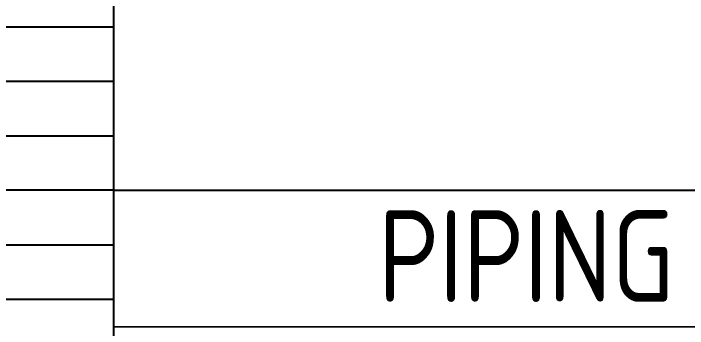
# Model space of a CAD drawing. Extents: x -1005 to 594, y -998 to 420.
# Drawn here: x 395.35 to 444.8, y 33.85 to 56.98 of the extents above; entities that cross this region are included whole.
import ezdxf

# ---------------------------------------------------------------- set-up
doc = ezdxf.new("R2010")
doc.units = 0
doc.styles.add('TTFN17', font='GOST type A')

msp = doc.modelspace()

# ---------------------------------------------------------------- linework, layer by layer
at = {"layer": 'GT_1', "flags": 128}
for points in [[(402.7, 412.5), (402.7, 7.5)], [(25.3, 56), (402.7, 56)], [(29.1, 52), (402.7, 52)], [(29.1, 48), (402.7, 48)], [(402.7, 44), (29.1, 44)], [(402.7, 44), (589.1, 44)], [(29.2, 40), (402.7, 40)], [(29.1, 36), (402.7, 36)], [(402.7, 34), (589.1, 33.9)]]:
    msp.add_lwpolyline(points, dxfattribs=at)

# ---------------------------------------------------------------- texts
at = {"layer": 'GT_1', "style": 'TTFN17'}
msp.add_text('PIPING ISOMETRIC', height=6.7375, dxfattribs=at).set_placement((422.111, 35.8))

doc.saveas('drawing.dxf')
